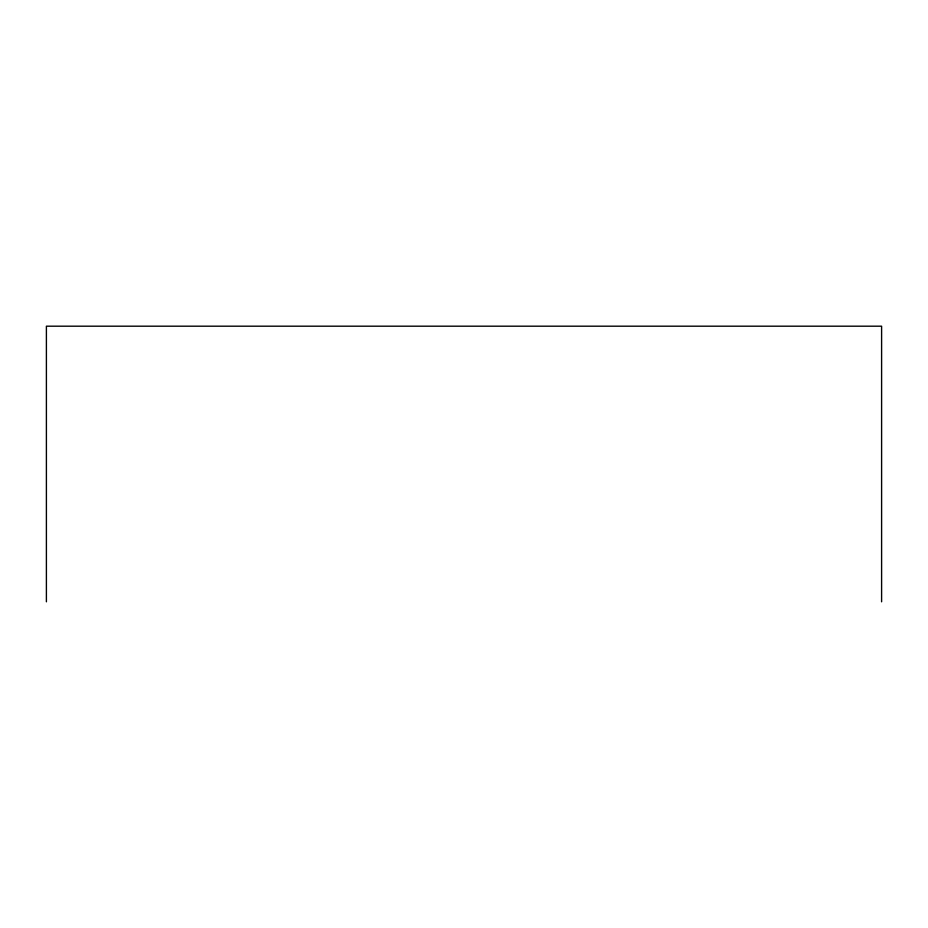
<?xml version="1.0" encoding="UTF-8"?>
<svg xmlns="http://www.w3.org/2000/svg" width="928" height="928" viewBox="0 0 928 928"><rect width="100%" height="100%" fill="white"/><g stroke="black" fill="none" stroke-linecap="round" stroke-linejoin="round"><path stroke-width="1.39" d="M881.6 601.808L881.6 326.192L46.4 326.192L46.4 601.808"/></g></svg>
